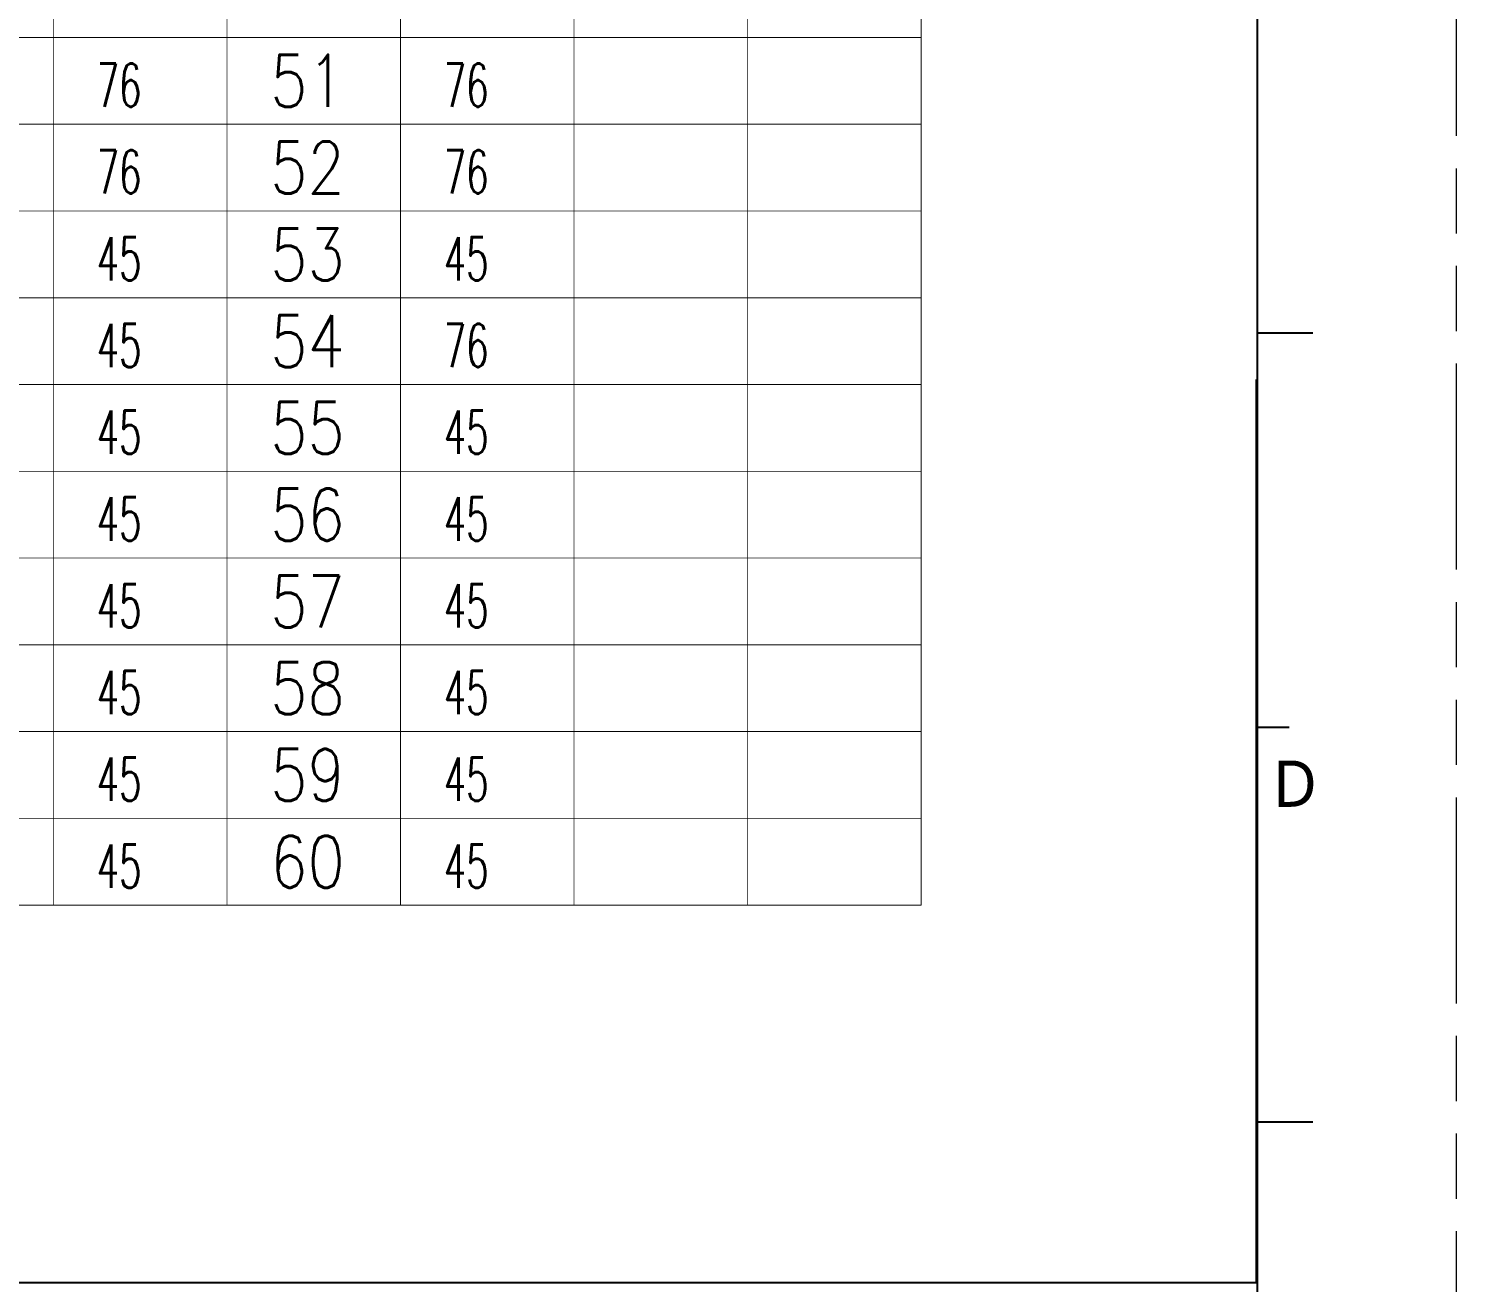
# Model space of a CAD drawing. Extents: x 388 to 686, y 182 to 393.
# Drawn here: x 620.3 to 686.1, y 229.5 to 287.3 of the extents above; entities that cross this region are included whole.
import ezdxf

# ---------------------------------------------------------------- set-up
doc = ezdxf.new("R2010")
doc.units = 0
doc.linetypes.add('PHANTOM', pattern=[29.5, 9.5, -1.5, 3, -1.5, 3, -1.5, 9.5])
doc.layers.get('0').update_dxf_attribs({"color": 9})
doc.layers.add('0PAPERF', color=2, linetype='PHANTOM', lineweight=5, plot=False)
doc.layers.add('biaozhu3', color=6, linetype='Continuous')
doc.layers.add('鵬鼎', color=5, linetype='Continuous')
doc.styles.get("Standard").update_dxf_attribs({"font": 'txt.shx'})

# ---------------------------------------------------------------- blocks, each defined once
blk = doc.blocks.new('PAD_R6')
at = {"layer": 'biaozhu3', "const_width": 0.5}
blk.add_lwpolyline([(0.25, 0, 1), (-0.25, 0, 1)], format="xyb", close=True, dxfattribs=at)

msp = doc.modelspace()

# ---------------------------------------------------------------- linework, layer by layer
for p, q in [((676.899, 188.139), (676.899, 382.333)), ((676.899, 273.235), (679.445, 273.235)), ((676.84, 271.081), (676.84, 229.458)), ((676.899, 255.052), (678.354, 255.052)), ((676.899, 236.869), (679.445, 236.869))]:
    msp.add_line(p, q)
at = {"color": 0}
msp.add_line((510.666, 229.458), (676.84, 229.458), dxfattribs=at)
at = {"layer": '0PAPERF'}
msp.add_line((686.066, 182.32), (686.066, 393.247), dxfattribs=at)
at = {"layer": 'biaozhu3', "const_width": 0.04}
for points in [[(621.394, 370.854), (621.394, 246.854)], [(629.394, 370.854), (629.394, 246.854)], [(637.394, 370.854), (637.394, 246.854)], [(645.394, 370.854), (645.394, 246.854)], [(653.394, 370.854), (653.394, 246.854)], [(661.394, 370.854), (661.394, 246.854)], [(613.394, 286.854), (661.394, 286.854)], [(613.394, 282.854), (661.394, 282.854)], [(613.394, 278.854), (661.394, 278.854)], [(613.394, 274.854), (661.394, 274.854)], [(613.394, 270.854), (661.394, 270.854)], [(613.394, 266.854), (661.394, 266.854)], [(613.394, 262.854), (661.394, 262.854)], [(613.394, 258.854), (661.394, 258.854)], [(613.394, 254.854), (661.394, 254.854)], [(613.394, 250.854), (661.394, 250.854)], [(613.394, 246.854), (661.394, 246.854)]]:
    msp.add_lwpolyline(points, dxfattribs=at)

# ---------------------------------------------------------------- block references
at = {"layer": 'biaozhu3', "xscale": 0.04, "yscale": 0.04, "zscale": 4}
for p in [(661.394, 286.854), (661.394, 282.854), (661.394, 278.854), (661.394, 274.854), (661.394, 270.854), (661.394, 266.854), (661.394, 262.854), (661.394, 258.854), (661.394, 254.854), (661.394, 250.854), (621.394, 246.854), (629.394, 246.854), (637.394, 246.854), (645.394, 246.854), (653.394, 246.854), (661.394, 246.854), (661.394, 246.854)]:
    msp.add_blockref('PAD_R6', p, dxfattribs=at)

# ---------------------------------------------------------------- texts
at = {"layer": 'biaozhu3'}
for s, height, width, p in [('76', 2, 0.6, (623.394, 283.654)), ('51', 2.4, 0.833333, (631.394, 283.654)), ('76', 2, 0.6, (639.394, 283.654)), ('52', 2.4, 0.833333, (631.394, 279.654)), ('76', 2, 0.6, (623.394, 279.654)), ('76', 2, 0.6, (639.394, 279.654)), ('53', 2.4, 0.833333, (631.394, 275.654)), ('45', 2, 0.6, (623.394, 275.654)), ('45', 2, 0.6, (639.394, 275.654)), ('54', 2.4, 0.833333, (631.394, 271.654)), ('45', 2, 0.6, (623.394, 271.654)), ('76', 2, 0.6, (639.394, 271.654)), ('55', 2.4, 0.833333, (631.394, 267.654)), ('45', 2, 0.6, (623.394, 267.654)), ('45', 2, 0.6, (639.394, 267.654)), ('56', 2.4, 0.833333, (631.394, 263.654)), ('45', 2, 0.6, (623.394, 263.654)), ('45', 2, 0.6, (639.394, 263.654)), ('57', 2.4, 0.833333, (631.394, 259.654)), ('45', 2, 0.6, (623.394, 259.654)), ('45', 2, 0.6, (639.394, 259.654)), ('58', 2.4, 0.833333, (631.394, 255.654)), ('45', 2, 0.6, (623.394, 255.654)), ('45', 2, 0.6, (639.394, 255.654)), ('59', 2.4, 0.833333, (631.394, 251.654)), ('45', 2, 0.6, (623.394, 251.654)), ('45', 2, 0.6, (639.394, 251.654)), ('45', 2, 0.6, (623.394, 247.654)), ('60', 2.4, 0.833333, (631.394, 247.654)), ('45', 2, 0.6, (639.394, 247.654))]:
    msp.add_text(s, height=height, dxfattribs=dict(at, width=width)).set_placement(p)
at = {"layer": '鵬鼎', "insert": (677.607, 253.518), "char_height": 2.13417, "width": 4.02557, "attachment_point": 1}
msp.add_mtext('{\\fMicrosoft JhengHei|b0|i0|c136|p0;\\C0;D}', dxfattribs=at)

doc.saveas('drawing.dxf')
